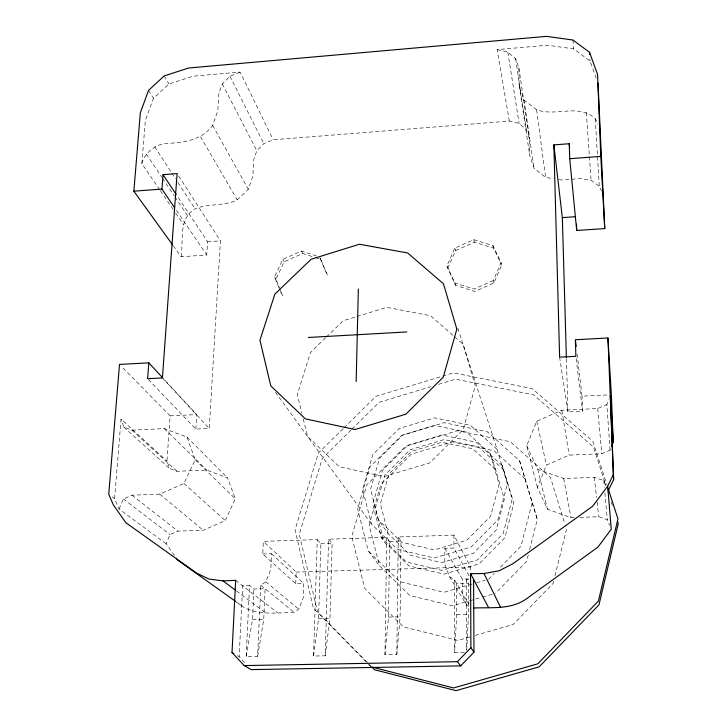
<?xml version="1.0" encoding="UTF-8"?>
<svg xmlns="http://www.w3.org/2000/svg" width="727" height="727" viewBox="0 0 727 727"><rect width="100%" height="100%" fill="white"/><g stroke="black" fill="none" stroke-linecap="round" stroke-linejoin="round"><path stroke-width="0.55" stroke-dasharray="3.63 2.73" d="M468.988 575.866L453.948 548.04L444.842 548.322L444.815 564.207L449.45 576.647L466.598 605.073L470.314 607.472M242.036 605.973L236.557 602.011C252.378 616.532 274.642 612.788 294.199 612.388L298.761 609.217L303.241 597.785L303.741 583.463L295.744 583.69L262.765 554.01L263.328 541.37L317.272 539.607L313.546 656.045L325.187 655.818L328.604 539.234L386.764 537.335L384.956 654.663L396.797 654.436L398.278 536.953L453.939 535.136L470.542 566.996L470.569 572.385M396.797 654.436L400.114 616.841L401.022 540.988L398.278 536.953M384.956 654.663L388.518 617.114L389.627 541.351L386.764 537.335M325.187 655.818L329.958 618.495L332.103 543.205L328.604 539.234M313.546 656.045L318.553 618.759L320.889 543.569L317.272 539.607M295.744 583.69L296.171 572.058L263.328 541.37M262.765 554.01L271.489 553.738L270.826 569.323L265.837 581.791L260.82 585.262L257.622 656.354L246.162 656.572L249.543 585.571L242.673 585.762L239.174 656.708L245.926 663.969M257.622 656.354L263.747 619.304L265.091 588.725L253.932 589.034L249.543 585.571M246.162 656.572L252.505 619.577L253.932 589.034M466.716 650.083L468.479 614.469L468.352 583.199L466.343 579.583L468.415 579.528M464.417 652.346L454.584 652.537L456.701 614.742L456.665 583.517L468.352 583.199M148.408 379.53L195.836 429.094L209.258 428.467L220.417 240.864L177.106 173.599M195.836 429.094L196.744 414.59L163.275 378.449M173.253 245.799L181.141 256.731L206.759 255.023L207.586 241.737L177.47 196.399M174.48 555.573L166.147 543.787L169.973 534.554L177.861 531.128L203.206 530.265L225.243 520.577L235.303 498.804L227.56 477.921L206.786 470.069L177.015 471.296L169.609 468.479L166.974 461.063L170.109 415.862L121.082 366.044M181.141 256.731C183.667 240.592 178.07 218.654 195.081 208.867C208.567 203.006 223.916 206.732 237.22 199.834L248.325 189.329L252.887 175.825L253.732 159.54L256.822 150.725L263.792 143.628L273.161 139.784L509.327 121.064L519.133 123.49L526.312 129.66L529.301 138.284L529.656 154.996L534.063 168.264L545.623 177.443L553.438 178.724M166.147 543.787L119.092 509.045L114.584 498.667L121.055 419.088L166.974 461.063M159.731 189.774L141.838 163.584L145.336 120.5L153.461 98.327L168.955 83.996L193.182 76.19L240.146 72.082L273.161 139.784M553.62 581.273L553.083 583.436L513.189 624.466L475.313 635.416M554.955 575.866L566.506 529.356M528.229 554.965L526.584 561.435L495.414 593.314M529.61 549.567L537.308 519.351L519.569 460.727L487.254 431.72L444.188 422.687L401.504 435.518L369.934 466.834L357.629 508.882L368.271 550.948L379.494 565.77L409.874 595.531L452.439 605.818L468.551 601.129M519.569 460.727L532.191 502.584L520.995 546.177L498.849 568.778M141.838 163.584C144.927 152.779 154.278 145.255 165.211 143.383C182.577 143.037 201.697 140.475 212.693 125.389L217.782 110.867L218.872 93.419L222.308 83.95L229.95 76.299L240.146 72.082M574.321 517.56L570.986 517.669L547.449 509.209L537.389 487.39L546.431 465.089L569.186 455.111L601.774 453.775L610.062 450.14L610.853 448.132M610.062 450.14L606.854 404.548L608.799 399.659M537.389 487.39L526.721 445.615L536.735 421.224L561.817 410.219L597.712 408.556L606.854 404.548M119.092 509.045L123.39 498.967L132.05 495.196L159.758 494.124L183.967 483.473L195.2 459.709L186.975 437.045L164.375 428.63L131.869 430.139L123.826 427.122L121.055 419.088M493.906 282.985L493.324 280.577L501.112 262.502L492.942 245.59L473.795 239.683L454.802 248.08L446.932 265.937L455.565 285.32L474.731 291.445L493.906 282.985L501.657 264.964L501.112 262.502M447.687 268.363L455.529 250.57L454.802 248.08M281.385 293.581L274.542 276.851L282.867 259.312L301.432 251.079L317.399 256.231M282.758 295.88L275.933 279.195L284.221 261.711L302.714 253.514L314.382 257.285M488.562 579.265L494.096 573.612M351.15 429.948L322.306 458.373L299.288 534.327L317.49 611.716L368.098 663.269M351.95 429.157L379.185 402.313L430.92 386.664M343.189 428.603L318.39 453.021L295.026 529.829L313.364 608.108L367.798 663.578M343.989 427.812L375.995 396.315L441.607 376.441M325.605 337.764L310.502 352.45L297.334 394.561L301.905 413.263M326.405 336.992L343.108 320.771L355.885 316.845M455.529 250.57L474.44 242.209L493.524 248.107L501.657 264.964M493.324 280.577L474.086 289.073L454.838 282.939L446.932 265.937M356.948 316.518L386.764 307.357L430.502 315.718L453.848 336.138M442.688 376.113L453.439 372.86L532.3 388.663L592.85 441.298L606.8 484.4M438.472 384.383L455.711 379.167L533.636 394.87L593.459 446.969L606.036 485.863M472.223 584.035L443.897 592.296L399.714 581.718L368.271 550.948M476.576 582.763L485.291 580.219M469.624 600.82L481.447 597.376M482.519 597.067L492.188 594.25M469.906 636.979L458.001 640.423L403.449 626.928L364.763 588.506L351.777 536.426L366.881 484.718L405.466 446.369L457.665 430.711L510.536 441.843L550.53 477.594L564.843 523.967M509.327 121.064L497.141 49.618L547.513 45.21L573.658 48.882L590.097 61.104L596.694 79.361M207.586 241.737L220.417 240.864M170.109 415.862L196.744 414.59M577.084 354.131L582.073 396.17L609.099 394.879M559.617 357.166L567.941 411.936L582.563 411.255L582.073 396.17M526.721 445.615L537.753 469.388L563.679 478.511L594.295 477.33L603.773 480.592L605.927 485.754M579.873 517.37L598.739 516.724L607.318 519.741L609.671 525.412M320.889 543.569L332.103 543.205M389.627 541.351L401.022 540.988M296.171 572.058L470.542 566.996M444.842 548.322L462.29 579.074L468.524 578.901M252.505 619.577L263.747 619.304M456.701 614.742L468.479 614.469M318.553 618.759L329.958 618.495M388.518 617.114L400.114 616.841M497.141 49.618L507.819 52.108L515.643 58.66L518.878 67.875L519.205 85.804L523.985 100.017L536.59 109.768C555.746 116.983 579.11 103.098 595.268 118.719L597.985 124.29M559.027 179.633L561.262 179.996L580.637 178.597L591.087 180.396L599.275 186.248L601.583 191.056M315.445 257.622L320.752 259.339L327.813 275.924M237.384 655.654L239.174 656.708M449.45 576.647L454.52 579.91L468.997 604.301M236.484 590.978L266.127 613.215M112.085 496.786L114.584 498.667M123.39 498.967L169.973 534.554M235.693 580.355L277.569 612.797M132.05 495.196L177.861 531.128M260.82 585.262L294.199 612.388M159.758 494.124L203.206 530.265M265.837 581.791L298.761 609.217M454.684 336.865L463.026 344.162L475.304 385.737L463.281 429.421L429.739 462.926L384.001 476.585L339.127 466.643L307.539 436.373L303.241 418.77M183.967 483.473L225.243 520.577M497.095 449.341L470.414 425.313L434.655 417.834L399.105 428.53L372.824 454.584L362.609 489.453L371.488 524.167L397.56 549.403L434.083 557.945L470.996 547.104L497.886 519.841L507.328 483.909L497.095 449.341L457.038 325.678M525.103 478.875L493.924 450.749L452.385 441.916L411.246 454.23L380.875 484.473L369.125 525.103L379.494 565.77M490.098 453.503L466.425 432.111L434.628 425.413L402.985 434.919L379.603 458.128L370.57 489.144L378.522 519.978L388.1 533.636L410.519 555.283L441.771 562.607L473.295 553.356L496.25 530.056L504.338 499.276L495.596 469.551L490.098 453.503L499.122 484.227L490.689 516.088L466.834 540.243L434.119 549.866L401.713 542.333L378.522 519.978M502.284 465.562L476.548 442.289L442.061 434.982L407.802 445.251L382.502 470.405L372.742 504.084L381.384 537.644L383.938 541.606L408.965 565.87L443.924 574.139L479.202 563.807L504.865 537.707L513.844 503.238L502.284 465.562L512.181 498.986L503.129 533.663L477.276 559.944L441.762 570.35L406.566 562.053L381.384 537.644M123.826 427.122L169.609 468.479M503.993 470.015L478.421 446.851L444.161 439.571L410.128 449.768L385.01 474.758L375.332 508.237L383.938 541.606M495.596 469.551L472.741 448.804L442.043 442.261L411.527 451.403L389.009 473.813L380.366 503.811L388.1 533.636M131.869 430.139L177.015 471.296M271.489 553.738L303.741 583.463M164.375 428.63L206.786 470.069M195.2 459.709L235.303 498.804M186.975 437.045L227.56 477.921M368.889 664.078L371.261 666.495M368.589 664.378L370.952 666.786M162.421 377.94L209.258 428.467M275.442 392.307L371.488 524.167M160.367 190.71L173.153 209.421M175.707 213.165L183.377 224.389M176.461 210.439L206.759 255.023M146.327 154.079L161.894 177.361M162.512 178.297L174.344 195.999M174.962 196.926L187.421 215.555M154.715 146.827L171.227 172.208M171.845 173.144L175.507 178.787M177.961 182.541L195.081 208.867M148.572 90.357L153.461 98.327M274.542 276.851L275.933 279.195M164.238 75.899L168.955 83.996M200.534 136.749L237.22 199.834M282.867 259.312L284.221 261.711M212.693 125.389L248.325 189.329M301.432 251.079L302.714 253.514M222.308 83.95L256.822 150.725M319.935 257.721L320.752 259.339M229.95 76.299L263.792 143.628M319.971 257.958L326.614 273.552M466.598 605.073L462.327 593.65L462.29 579.074M611.271 502.066L612.67 506.392M532.191 502.584L537.308 519.351M454.838 282.939L455.565 285.32M473.795 239.683L474.44 242.209M537.753 469.388L547.449 509.209M492.942 245.59L493.524 248.107M536.735 421.224L546.431 465.089M563.679 478.511L570.986 517.669M561.817 410.219L569.186 455.111M507.819 52.108L519.133 123.49M515.643 58.66L526.312 129.66M519.205 85.804L529.656 154.996M518.878 67.875L529.301 138.284M523.985 100.017L534.063 168.264M536.59 109.768L545.623 177.443M576.157 358.556L582.563 411.255M594.295 477.33L596.576 497.586M597.085 502.093L598.739 516.724M603.773 480.592L604.382 487.308M604.882 492.897L607.318 519.741M597.712 408.556L601.774 453.775M572.949 40.021L573.658 48.882M586.307 112.503L589.333 155.496M589.415 156.632L591.087 180.396M589.961 58.905L590.097 61.104M595.268 118.719L599.275 186.248M566.415 358.838L567.941 411.936M466.343 579.583L466.598 650.065M454.52 579.91L454.584 652.537M453.939 535.136L453.948 548.04"/><path stroke-width="1.09" d="M356.166 381.566L358.356 288.964M473.586 579.383L473.968 652.164L460.727 665.877L251.178 669.612L244.199 665.587L232.013 652.473L235.693 580.355L223.007 580.873L208.876 579.046L196.381 572.967L125.789 522.668L113.285 504.756L108.741 494.269L119.501 364.436L148.826 362.846L162.521 377.631M148.826 362.846L147.626 378.712L162.421 377.94L177.106 173.599L163.039 174.671L161.948 189.084L174.571 207.658M172.599 244.89L133.85 191.174L140.347 112.712L148.572 90.357L164.238 75.899L188.693 68.002L546.531 36.35L572.949 40.021L589.552 52.326L597.567 74.445L600.793 156.387L604.755 228.596L576.702 230.459L569.723 158.704L569.25 143.728L553.856 144.9L559.617 357.166L575.884 356.321L575.366 339.745L607.945 337.982L611.352 394.77L613.234 442.089L611.643 446.114M473.968 652.164L470.905 647.73L470.569 573.721L484 573.503L499.158 570.777L512.88 563.707L592.787 506.119L607.69 486.163L613.334 474.658L607.945 337.982M608.081 490.916L613.661 479.538L610.353 395.752L613.234 442.089M244.199 665.587L457.419 661.679L470.905 647.73M473.413 608.026C491.361 607.19 510.963 609.908 526.502 598.784L597.912 547.149L611.234 529.192L607.69 486.163M133.85 191.174L161.948 189.084M569.723 158.704L600.793 156.387M553.856 144.9L562.344 217.627L575.184 216.755M308.33 337.473L406.775 331.948M372.042 667.068L453.621 687.951L537.844 663.796L598.394 601.038L617.959 518.878L608.19 488.708M232.013 652.473L233.803 653.537M235.593 601.393L177.679 560.108L176.397 558.3M223.007 580.873L235.584 590.306M372.051 667.304L374.423 669.721L456.065 690.65L539.198 666.823L598.957 604.855L618.259 523.676L617.559 521.513M457.419 661.679L460.727 665.877M163.039 174.671L176.216 194.509M470.569 573.721L488.626 607.654M484 573.503L500.658 607.508M575.502 340.854L576.157 346.379M569.25 143.728L569.577 147.09M613.334 474.658L613.661 479.538M589.552 52.326L589.688 54.516M604.755 228.596L598.021 83.051M576.493 224.107L576.702 230.459M562.344 217.627L566.378 357.711M456.838 329.14L443.27 377.149L405.848 414.199L355.03 429.521L305.404 418.888L270.771 385.892L259.939 340.191L274.888 294.09L311.138 259.257L359.411 244.245L407.656 252.969L443.452 283.748L456.838 329.14"/></g></svg>
